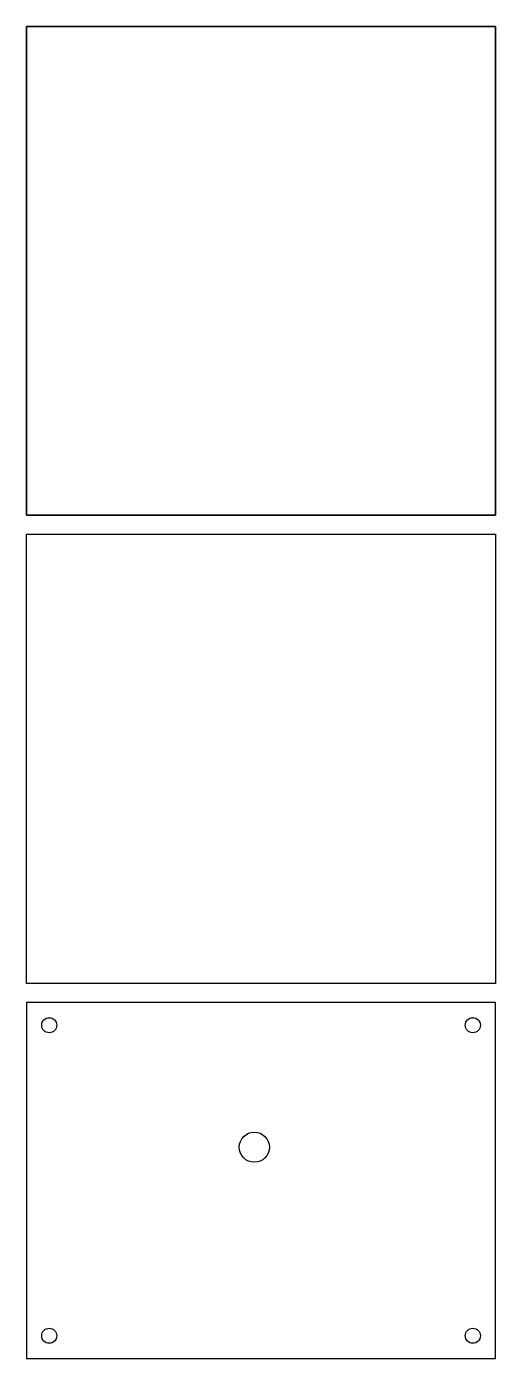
# Model space of a CAD drawing. Header units: millimetres. Extents: x 351 to 506, y -613 to -171.
import ezdxf

# ---------------------------------------------------------------- set-up
doc = ezdxf.new("R2010")
doc.units = ezdxf.units.MM
doc.layers.get('0').update_dxf_attribs({"linetype": 'CONTINUOUS'})

msp = doc.modelspace()

# ---------------------------------------------------------------- linework, layer by layer
for points in [[(350.73, -333.39), (506.31, -333.39), (506.31, -171.45), (350.73, -171.45)], [(506.31, -171.45), (506.31, -333.39), (350.73, -333.39), (350.73, -171.45)], [(506.31, -339.74), (506.31, -488.66), (350.73, -488.66), (350.73, -339.74)], [(506.31, -495.01), (350.73, -495.01), (350.73, -612.94), (506.31, -612.94)]]:
    msp.add_lwpolyline(points, close=True)
for centre, radius in [((358.23, -502.51), 2.5), ((498.81, -502.51), 2.5), ((426.31, -542.94), 5), ((358.23, -605.44), 2.5), ((498.81, -605.44), 2.5)]:
    msp.add_circle(centre, radius)

doc.saveas('drawing.dxf')
